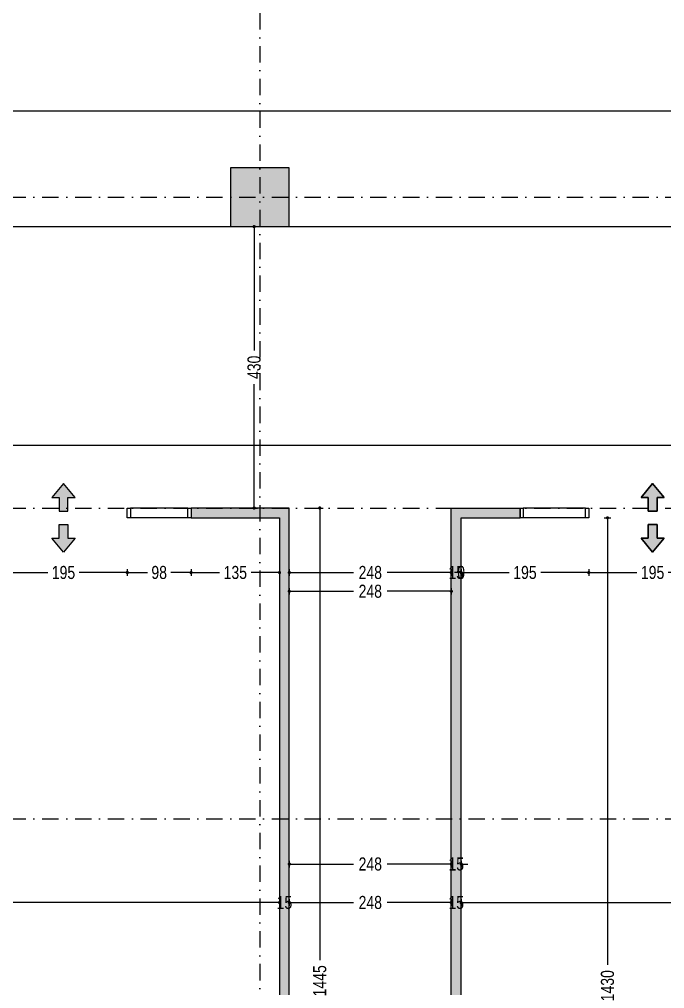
# Model space of a CAD drawing. Header units: centimetres. Extents: x 26569 to 160723, y -3143 to 14565.
# Drawn here: x 63112 to 64098, y 2254 to 3735 of the extents above; entities that cross this region are included whole.
import ezdxf

# ---------------------------------------------------------------- set-up
doc = ezdxf.new("R2010")
doc.units = ezdxf.units.CM
doc.header["$LTSCALE"] = 100
doc.linetypes.add('DASHDOT2', pattern=[0.5, 0.25, -0.125, 0, -0.125])
for name, color, linetype in [('A-ANNO-DIMS', 187, 'Continuous'), ('A-ANNO-GRID', 155, 'DASHDOT2'), ('A-ANNO-TEXT', 50, 'Continuous'), ('A-ELEV-01', 255, 'Continuous'), ('A-GLAZ-FRME', 12, 'Continuous'), ('A-GLAZ-FULL', 130, 'Continuous'), ('A-GLAZ-SILL', 8, 'Continuous'), ('A-WALL', 134, 'Continuous'), ('A-WALL-HTCH', 8, 'Continuous'), ('S-CONC', 5, 'Continuous'), ('S-HTCH', 8, 'Continuous')]:
    doc.layers.add(name, color=color, linetype=linetype)
doc.styles.add('Fields_100', font='act_simplex.shx', dxfattribs={"width": 0.8, "height": 20})
doc.dimstyles.new('FIELDS_100', dxfattribs={"dimscale": 0, "dimtxt": 20, "dimasz": 5, "dimexe": 5, "dimexo": 5, "dimgap": 5, "dimtad": 0, "dimdec": 0, "dimzin": 0, "dimdsep": 46, "dimtxsty": 'Fields_100', "dimblk": 'DOT', "dimcen": 0.09, "dimclrt": 50, "dimadec": 0, "dimazin": 0, "dimtfac": 1, "dimtdec": 0, "dimtix": 1, "dimtofl": 0, "dimtmove": 1, "dimatfit": 3, "dimfxl": 5, "dimfxlon": 1, "dimtolj": 1, "dimtzin": 0, "dimarcsym": 0})

# ---------------------------------------------------------------- blocks, each defined once
blk = doc.blocks.new('_Dot')
at = {"color": 0, "linetype": 'ByBlock', "lineweight": -2}
blk.add_line((-0.5, 0), (-1, 0), dxfattribs=at)
at = {"color": 0, "linetype": 'ByBlock', "const_width": 0.5}
blk.add_lwpolyline([(-0.25, 0, 1), (0.25, 0, 1)], format="xyb", close=True, dxfattribs=at)
blk = doc.blocks.new('*D385')
at = {"layer": 'A-ANNO-DIMS', "color": 0, "lineweight": -2, "transparency": 16777216}
for p, q in [((63524.5, 2866.3), (63524.5, 2856.3)), ((63529.5, 2861.3), (63622.7, 2861.3)), ((63767, 2861.3), (63673.8, 2861.3)), ((63772, 2866.3), (63772, 2856.3))]:
    blk.add_line(p, q, dxfattribs=at)
at = {"layer": 'DEFPOINTS', "color": 0, "transparency": 16777216}
for p in [(63524.5, 2988.6), (63772, 2988.6), (63772, 2861.3)]:
    blk.add_point(p, dxfattribs=at)
at = {"layer": 'A-ANNO-DIMS', "color": 0, "lineweight": -2, "transparency": 16777216, "xscale": 5, "yscale": 5, "zscale": 5, "rotation": 180}
blk.add_blockref('_Dot', (63524.5, 2861.3), dxfattribs=at)
at = {"layer": 'A-ANNO-DIMS', "color": 0, "lineweight": -2, "transparency": 16777216, "xscale": 5, "yscale": 5, "zscale": 5}
blk.add_blockref('_Dot', (63772, 2861.3), dxfattribs=at)
at = {"layer": 'A-ANNO-DIMS', "color": 50, "transparency": 16777216, "insert": (63648.2, 2861.3), "char_height": 20, "attachment_point": 5, "style": 'Fields_100'}
blk.add_mtext('\\A1;248', dxfattribs=at)
blk = doc.blocks.new('*D147')
at = {"layer": 'A-ANNO-DIMS', "color": 0, "lineweight": -2, "transparency": 16777216}
for p, q in [((64005.6, 2973.6), (64015.6, 2973.6)), ((64010.6, 2968.6), (64010.6, 2290.3)), ((64010.6, 1548.6), (64010.6, 2226.9)), ((64005.6, 1543.6), (64015.6, 1543.6))]:
    blk.add_line(p, q, dxfattribs=at)
at = {"layer": 'DEFPOINTS', "color": 0, "transparency": 16777216}
for p in [(63787, 2973.6), (64010.6, 2973.6), (63787, 1543.6)]:
    blk.add_point(p, dxfattribs=at)
at = {"layer": 'A-ANNO-DIMS', "color": 0, "lineweight": -2, "transparency": 16777216, "xscale": 5, "yscale": 5, "zscale": 5}
for p, rotation in [((64010.6, 2973.6), 90), ((64010.6, 1543.6), 270)]:
    blk.add_blockref('_Dot', p, dxfattribs=dict(at, rotation=rotation))
at = {"layer": 'A-ANNO-DIMS', "color": 50, "transparency": 16777216, "insert": (64010.6, 2258.6), "char_height": 20, "attachment_point": 5, "rotation": 90, "style": 'Fields_100'}
blk.add_mtext('\\A1;1430', dxfattribs=at)
blk = doc.blocks.new('*D387')
at = {"layer": 'A-ANNO-DIMS', "color": 0, "lineweight": -2, "transparency": 16777216}
for p, q in [((63566, 2988.6), (63576, 2988.6)), ((63571, 2983.6), (63571, 2297.8)), ((63571, 1548.6), (63571, 2234.4)), ((63566, 1543.6), (63576, 1543.6))]:
    blk.add_line(p, q, dxfattribs=at)
at = {"layer": 'DEFPOINTS', "color": 0, "transparency": 16777216}
for p in [(63524.5, 2988.6), (63571, 2988.6), (63524.5, 1543.6)]:
    blk.add_point(p, dxfattribs=at)
at = {"layer": 'A-ANNO-DIMS', "color": 0, "lineweight": -2, "transparency": 16777216, "xscale": 5, "yscale": 5, "zscale": 5}
for p, rotation in [((63571, 2988.6), 90), ((63571, 1543.6), 270)]:
    blk.add_blockref('_Dot', p, dxfattribs=dict(at, rotation=rotation))
at = {"layer": 'A-ANNO-DIMS', "color": 50, "transparency": 16777216, "insert": (63571, 2266.1), "char_height": 20, "attachment_point": 5, "rotation": 90, "style": 'Fields_100'}
blk.add_mtext('\\A1;1445', dxfattribs=at)
blk = doc.blocks.new('*D390')
at = {"layer": 'A-ANNO-DIMS', "color": 0, "lineweight": -2, "transparency": 16777216}
for p, q in [((63465.7, 3418.6), (63475.7, 3418.6)), ((63470.7, 3413.6), (63470.7, 3229.2)), ((63470.7, 2993.6), (63470.7, 3178)), ((63465.7, 2988.6), (63475.7, 2988.6))]:
    blk.add_line(p, q, dxfattribs=at)
at = {"layer": 'DEFPOINTS', "color": 0, "transparency": 16777216}
for p in [(63434.5, 3418.6), (63434.5, 2988.6), (63470.7, 2988.6)]:
    blk.add_point(p, dxfattribs=at)
at = {"layer": 'A-ANNO-DIMS', "color": 0, "lineweight": -2, "transparency": 16777216, "xscale": 5, "yscale": 5, "zscale": 5}
for p, rotation in [((63470.7, 3418.6), 90), ((63470.7, 2988.6), 270)]:
    blk.add_blockref('_Dot', p, dxfattribs=dict(at, rotation=rotation))
at = {"layer": 'A-ANNO-DIMS', "color": 50, "transparency": 16777216, "insert": (63470.7, 3203.6), "char_height": 20, "attachment_point": 5, "rotation": 90, "style": 'Fields_100'}
blk.add_mtext('\\A1;430', dxfattribs=at)
blk = doc.blocks.new('*D374')
at = {"layer": 'A-ANNO-DIMS', "color": 0, "lineweight": -2, "transparency": 16777216}
for p, q in [((58072, 3079.9), (58072, 3089.9)), ((58077, 3084.9), (64346.4, 3084.9)), ((70694.5, 3084.9), (64425, 3084.9)), ((70699.5, 3079.9), (70699.5, 3089.9))]:
    blk.add_line(p, q, dxfattribs=at)
at = {"layer": 'DEFPOINTS', "color": 0, "transparency": 16777216}
for p in [(70699.5, 3084.9), (58072, 2988.6), (70699.5, 2988.6)]:
    blk.add_point(p, dxfattribs=at)
at = {"layer": 'A-ANNO-DIMS', "color": 0, "lineweight": -2, "transparency": 16777216, "xscale": 5, "yscale": 5, "zscale": 5, "rotation": 180}
blk.add_blockref('_Dot', (58072, 3084.9), dxfattribs=at)
at = {"layer": 'A-ANNO-DIMS', "color": 0, "lineweight": -2, "transparency": 16777216, "xscale": 5, "yscale": 5, "zscale": 5}
blk.add_blockref('_Dot', (70699.5, 3084.9), dxfattribs=at)
at = {"layer": 'A-ANNO-DIMS', "color": 50, "transparency": 16777216, "insert": (64385.7, 3084.9), "char_height": 20, "attachment_point": 5, "style": 'Fields_100'}
blk.add_mtext('\\A1;12628', dxfattribs=at)
blk = doc.blocks.new('*D310')
at = {"layer": 'A-ANNO-DIMS', "color": 0, "lineweight": -2, "transparency": 16777216}
for p, q in [((61624.5, 1299.5), (61624.5, 1289.5)), ((61629.5, 1294.5), (62467.8, 1294.5)), ((63369.5, 1294.5), (62531.1, 1294.5)), ((63374.5, 1299.5), (63374.5, 1289.5))]:
    blk.add_line(p, q, dxfattribs=at)
at = {"layer": 'DEFPOINTS', "color": 0, "transparency": 16777216}
for p in [(61624.5, 2988.6), (63374.5, 1593.6), (63374.5, 1294.5)]:
    blk.add_point(p, dxfattribs=at)
at = {"layer": 'A-ANNO-DIMS', "color": 0, "lineweight": -2, "transparency": 16777216, "xscale": 5, "yscale": 5, "zscale": 5, "rotation": 180}
blk.add_blockref('_Dot', (61624.5, 1294.5), dxfattribs=at)
at = {"layer": 'A-ANNO-DIMS', "color": 0, "lineweight": -2, "transparency": 16777216, "xscale": 5, "yscale": 5, "zscale": 5}
blk.add_blockref('_Dot', (63374.5, 1294.5), dxfattribs=at)
at = {"layer": 'A-ANNO-DIMS', "color": 50, "transparency": 16777216, "insert": (62499.5, 1294.5), "char_height": 20, "attachment_point": 5, "style": 'Fields_100'}
blk.add_mtext('\\A1;1750', dxfattribs=at)
blk = doc.blocks.new('*D312')
at = {"layer": 'A-ANNO-DIMS', "color": 0, "lineweight": -2, "transparency": 16777216}
for p, q in [((63434.5, 1299.5), (63434.5, 1289.5)), ((63439.5, 1294.5), (63461.5, 1294.5)), ((63519.5, 1294.5), (63497.4, 1294.5)), ((63524.5, 1299.5), (63524.5, 1289.5))]:
    blk.add_line(p, q, dxfattribs=at)
at = {"layer": 'DEFPOINTS', "color": 0, "transparency": 16777216}
for p in [(63524.5, 2988.6), (63434.5, 1593.6), (63524.5, 1294.5)]:
    blk.add_point(p, dxfattribs=at)
at = {"layer": 'A-ANNO-DIMS', "color": 0, "lineweight": -2, "transparency": 16777216, "xscale": 5, "yscale": 5, "zscale": 5, "rotation": 180}
blk.add_blockref('_Dot', (63434.5, 1294.5), dxfattribs=at)
at = {"layer": 'A-ANNO-DIMS', "color": 0, "lineweight": -2, "transparency": 16777216, "xscale": 5, "yscale": 5, "zscale": 5}
blk.add_blockref('_Dot', (63524.5, 1294.5), dxfattribs=at)
at = {"layer": 'A-ANNO-DIMS', "color": 50, "transparency": 16777216, "insert": (63479.5, 1294.5), "char_height": 20, "attachment_point": 5, "style": 'Fields_100'}
blk.add_mtext('\\A1;90', dxfattribs=at)
blk = doc.blocks.new('*D80')
at = {"layer": 'A-ANNO-DIMS', "color": 0, "lineweight": -2, "transparency": 16777216}
for p, q in [((63524.5, 2449.5), (63524.5, 2439.5)), ((63529.5, 2444.5), (63622.7, 2444.5)), ((63767, 2444.5), (63673.8, 2444.5)), ((63772, 2449.5), (63772, 2439.5))]:
    blk.add_line(p, q, dxfattribs=at)
at = {"layer": 'DEFPOINTS', "color": 0, "transparency": 16777216}
for p in [(63524.5, 2988.6), (63772, 2988.6), (63772, 2444.5)]:
    blk.add_point(p, dxfattribs=at)
at = {"layer": 'A-ANNO-DIMS', "color": 0, "lineweight": -2, "transparency": 16777216, "xscale": 5, "yscale": 5, "zscale": 5, "rotation": 180}
blk.add_blockref('_Dot', (63524.5, 2444.5), dxfattribs=at)
at = {"layer": 'A-ANNO-DIMS', "color": 0, "lineweight": -2, "transparency": 16777216, "xscale": 5, "yscale": 5, "zscale": 5}
blk.add_blockref('_Dot', (63772, 2444.5), dxfattribs=at)
at = {"layer": 'A-ANNO-DIMS', "color": 50, "transparency": 16777216, "insert": (63648.2, 2444.5), "char_height": 20, "attachment_point": 5, "style": 'Fields_100'}
blk.add_mtext('\\A1;248', dxfattribs=at)
blk = doc.blocks.new('*D81')
at = {"layer": 'A-ANNO-DIMS', "color": 0, "lineweight": -2, "transparency": 16777216}
for p, q in [((63767, 2444.5), (63762, 2444.5)), ((63772, 2449.5), (63772, 2439.5)), ((63787, 2449.5), (63787, 2439.5)), ((63792, 2444.5), (63797, 2444.5))]:
    blk.add_line(p, q, dxfattribs=at)
at = {"layer": 'DEFPOINTS', "color": 0, "transparency": 16777216}
for p in [(63772, 2988.6), (63787, 2973.6), (63787, 2444.5)]:
    blk.add_point(p, dxfattribs=at)
at = {"layer": 'A-ANNO-DIMS', "color": 0, "lineweight": -2, "transparency": 16777216, "xscale": 5, "yscale": 5, "zscale": 5}
blk.add_blockref('_Dot', (63772, 2444.5), dxfattribs=at)
at = {"layer": 'A-ANNO-DIMS', "color": 0, "lineweight": -2, "transparency": 16777216, "xscale": 5, "yscale": 5, "zscale": 5, "rotation": 180}
blk.add_blockref('_Dot', (63787, 2444.5), dxfattribs=at)
at = {"layer": 'A-ANNO-DIMS', "color": 50, "transparency": 16777216, "insert": (63779.5, 2444.5), "char_height": 20, "attachment_point": 5, "style": 'Fields_100'}
blk.add_mtext('\\A1;15', dxfattribs=at)
blk = doc.blocks.new('*D92')
at = {"layer": 'A-ANNO-DIMS', "color": 0, "lineweight": -2, "transparency": 16777216}
for p, q in [((61624.5, 2390.7), (61624.5, 2380.7)), ((61629.5, 2385.7), (62535.3, 2385.7)), ((63504.5, 2385.7), (62598.6, 2385.7)), ((63509.5, 2390.7), (63509.5, 2380.7))]:
    blk.add_line(p, q, dxfattribs=at)
at = {"layer": 'DEFPOINTS', "color": 0, "transparency": 16777216}
for p in [(61624.5, 2988.6), (63509.5, 2743.6), (63509.5, 2385.7)]:
    blk.add_point(p, dxfattribs=at)
at = {"layer": 'A-ANNO-DIMS', "color": 0, "lineweight": -2, "transparency": 16777216, "xscale": 5, "yscale": 5, "zscale": 5, "rotation": 180}
blk.add_blockref('_Dot', (61624.5, 2385.7), dxfattribs=at)
at = {"layer": 'A-ANNO-DIMS', "color": 0, "lineweight": -2, "transparency": 16777216, "xscale": 5, "yscale": 5, "zscale": 5}
blk.add_blockref('_Dot', (63509.5, 2385.7), dxfattribs=at)
at = {"layer": 'A-ANNO-DIMS', "color": 50, "transparency": 16777216, "insert": (62567, 2385.7), "char_height": 20, "attachment_point": 5, "style": 'Fields_100'}
blk.add_mtext('\\A1;1885', dxfattribs=at)
blk = doc.blocks.new('*D93')
at = {"layer": 'A-ANNO-DIMS', "color": 0, "lineweight": -2, "transparency": 16777216}
for p, q in [((63504.5, 2385.7), (63499.5, 2385.7)), ((63509.5, 2390.7), (63509.5, 2380.7)), ((63524.5, 2390.7), (63524.5, 2380.7)), ((63529.5, 2385.7), (63534.5, 2385.7))]:
    blk.add_line(p, q, dxfattribs=at)
at = {"layer": 'DEFPOINTS', "color": 0, "transparency": 16777216}
for p in [(63524.5, 2988.6), (63509.5, 2743.6), (63524.5, 2385.7)]:
    blk.add_point(p, dxfattribs=at)
at = {"layer": 'A-ANNO-DIMS', "color": 0, "lineweight": -2, "transparency": 16777216, "xscale": 5, "yscale": 5, "zscale": 5}
blk.add_blockref('_Dot', (63509.5, 2385.7), dxfattribs=at)
at = {"layer": 'A-ANNO-DIMS', "color": 0, "lineweight": -2, "transparency": 16777216, "xscale": 5, "yscale": 5, "zscale": 5, "rotation": 180}
blk.add_blockref('_Dot', (63524.5, 2385.7), dxfattribs=at)
at = {"layer": 'A-ANNO-DIMS', "color": 50, "transparency": 16777216, "insert": (63517, 2385.7), "char_height": 20, "attachment_point": 5, "style": 'Fields_100'}
blk.add_mtext('\\A1;15', dxfattribs=at)
blk = doc.blocks.new('*D94')
at = {"layer": 'A-ANNO-DIMS', "color": 0, "lineweight": -2, "transparency": 16777216}
for p, q in [((63524.5, 2390.7), (63524.5, 2380.7)), ((63529.5, 2385.7), (63622.7, 2385.7)), ((63767, 2385.7), (63673.8, 2385.7)), ((63772, 2390.7), (63772, 2380.7))]:
    blk.add_line(p, q, dxfattribs=at)
at = {"layer": 'DEFPOINTS', "color": 0, "transparency": 16777216}
for p in [(63524.5, 2988.6), (63772, 2988.6), (63772, 2385.7)]:
    blk.add_point(p, dxfattribs=at)
at = {"layer": 'A-ANNO-DIMS', "color": 0, "lineweight": -2, "transparency": 16777216, "xscale": 5, "yscale": 5, "zscale": 5, "rotation": 180}
blk.add_blockref('_Dot', (63524.5, 2385.7), dxfattribs=at)
at = {"layer": 'A-ANNO-DIMS', "color": 0, "lineweight": -2, "transparency": 16777216, "xscale": 5, "yscale": 5, "zscale": 5}
blk.add_blockref('_Dot', (63772, 2385.7), dxfattribs=at)
at = {"layer": 'A-ANNO-DIMS', "color": 50, "transparency": 16777216, "insert": (63648.2, 2385.7), "char_height": 20, "attachment_point": 5, "style": 'Fields_100'}
blk.add_mtext('\\A1;248', dxfattribs=at)
blk = doc.blocks.new('*D95')
at = {"layer": 'A-ANNO-DIMS', "color": 0, "lineweight": -2, "transparency": 16777216}
for p, q in [((63767, 2385.7), (63762, 2385.7)), ((63772, 2390.7), (63772, 2380.7)), ((63787, 2390.7), (63787, 2380.7)), ((63792, 2385.7), (63797, 2385.7))]:
    blk.add_line(p, q, dxfattribs=at)
at = {"layer": 'DEFPOINTS', "color": 0, "transparency": 16777216}
for p in [(63772, 2988.6), (63787, 2973.6), (63787, 2385.7)]:
    blk.add_point(p, dxfattribs=at)
at = {"layer": 'A-ANNO-DIMS', "color": 0, "lineweight": -2, "transparency": 16777216, "xscale": 5, "yscale": 5, "zscale": 5}
blk.add_blockref('_Dot', (63772, 2385.7), dxfattribs=at)
at = {"layer": 'A-ANNO-DIMS', "color": 0, "lineweight": -2, "transparency": 16777216, "xscale": 5, "yscale": 5, "zscale": 5, "rotation": 180}
blk.add_blockref('_Dot', (63787, 2385.7), dxfattribs=at)
at = {"layer": 'A-ANNO-DIMS', "color": 50, "transparency": 16777216, "insert": (63779.5, 2385.7), "char_height": 20, "attachment_point": 5, "style": 'Fields_100'}
blk.add_mtext('\\A1;15', dxfattribs=at)
blk = doc.blocks.new('*D96')
at = {"layer": 'A-ANNO-DIMS', "color": 0, "lineweight": -2, "transparency": 16777216}
for p, q in [((63787, 2390.7), (63787, 2380.7)), ((63792, 2385.7), (64497.8, 2385.7)), ((65267, 2385.7), (64561.1, 2385.7)), ((65272, 2390.7), (65272, 2380.7))]:
    blk.add_line(p, q, dxfattribs=at)
at = {"layer": 'DEFPOINTS', "color": 0, "transparency": 16777216}
for p in [(63787, 2973.6), (65272, 2528.6), (65272, 2385.7)]:
    blk.add_point(p, dxfattribs=at)
at = {"layer": 'A-ANNO-DIMS', "color": 0, "lineweight": -2, "transparency": 16777216, "xscale": 5, "yscale": 5, "zscale": 5, "rotation": 180}
blk.add_blockref('_Dot', (63787, 2385.7), dxfattribs=at)
at = {"layer": 'A-ANNO-DIMS', "color": 0, "lineweight": -2, "transparency": 16777216, "xscale": 5, "yscale": 5, "zscale": 5}
blk.add_blockref('_Dot', (65272, 2385.7), dxfattribs=at)
at = {"layer": 'A-ANNO-DIMS', "color": 50, "transparency": 16777216, "insert": (64529.5, 2385.7), "char_height": 20, "attachment_point": 5, "style": 'Fields_100'}
blk.add_mtext('\\A1;1485', dxfattribs=at)
blk = doc.blocks.new('*D259')
at = {"layer": 'A-ANNO-DIMS', "color": 0, "lineweight": -2, "transparency": 16777216}
for p, q in [((63082, 2895), (63082, 2885)), ((63087, 2890), (63155.4, 2890)), ((63272, 2890), (63203.5, 2890)), ((63277, 2895), (63277, 2885))]:
    blk.add_line(p, q, dxfattribs=at)
at = {"layer": 'DEFPOINTS', "color": 0, "transparency": 16777216}
for p in [(63082, 2973.6), (63277, 2973.6), (63277, 2890)]:
    blk.add_point(p, dxfattribs=at)
at = {"layer": 'A-ANNO-DIMS', "color": 0, "lineweight": -2, "transparency": 16777216, "xscale": 5, "yscale": 5, "zscale": 5, "rotation": 180}
blk.add_blockref('_Dot', (63082, 2890), dxfattribs=at)
at = {"layer": 'A-ANNO-DIMS', "color": 0, "lineweight": -2, "transparency": 16777216, "xscale": 5, "yscale": 5, "zscale": 5}
blk.add_blockref('_Dot', (63277, 2890), dxfattribs=at)
at = {"layer": 'A-ANNO-DIMS', "color": 50, "transparency": 16777216, "insert": (63179.5, 2890), "char_height": 20, "attachment_point": 5, "style": 'Fields_100'}
blk.add_mtext('\\A1;195', dxfattribs=at)
blk = doc.blocks.new('*D260')
at = {"layer": 'A-ANNO-DIMS', "color": 0, "lineweight": -2, "transparency": 16777216}
for p, q in [((63277, 2895), (63277, 2885)), ((63282, 2890), (63307.8, 2890)), ((63369.5, 2890), (63343.7, 2890)), ((63374.5, 2895), (63374.5, 2885))]:
    blk.add_line(p, q, dxfattribs=at)
at = {"layer": 'DEFPOINTS', "color": 0, "transparency": 16777216}
for p in [(63277, 2973.6), (63374.5, 2973.6), (63374.5, 2890)]:
    blk.add_point(p, dxfattribs=at)
at = {"layer": 'A-ANNO-DIMS', "color": 0, "lineweight": -2, "transparency": 16777216, "xscale": 5, "yscale": 5, "zscale": 5, "rotation": 180}
blk.add_blockref('_Dot', (63277, 2890), dxfattribs=at)
at = {"layer": 'A-ANNO-DIMS', "color": 0, "lineweight": -2, "transparency": 16777216, "xscale": 5, "yscale": 5, "zscale": 5}
blk.add_blockref('_Dot', (63374.5, 2890), dxfattribs=at)
at = {"layer": 'A-ANNO-DIMS', "color": 50, "transparency": 16777216, "insert": (63325.7, 2890), "char_height": 20, "attachment_point": 5, "style": 'Fields_100'}
blk.add_mtext('\\A1;98', dxfattribs=at)
blk = doc.blocks.new('*D261')
at = {"layer": 'A-ANNO-DIMS', "color": 0, "lineweight": -2, "transparency": 16777216}
for p, q in [((63374.5, 2895), (63374.5, 2885)), ((63379.5, 2890), (63417.9, 2890)), ((63504.5, 2890), (63466, 2890)), ((63509.5, 2895), (63509.5, 2885))]:
    blk.add_line(p, q, dxfattribs=at)
at = {"layer": 'DEFPOINTS', "color": 0, "transparency": 16777216}
for p in [(63374.5, 2973.6), (63509.5, 2973.6), (63509.5, 2890)]:
    blk.add_point(p, dxfattribs=at)
at = {"layer": 'A-ANNO-DIMS', "color": 0, "lineweight": -2, "transparency": 16777216, "xscale": 5, "yscale": 5, "zscale": 5, "rotation": 180}
blk.add_blockref('_Dot', (63374.5, 2890), dxfattribs=at)
at = {"layer": 'A-ANNO-DIMS', "color": 0, "lineweight": -2, "transparency": 16777216, "xscale": 5, "yscale": 5, "zscale": 5}
blk.add_blockref('_Dot', (63509.5, 2890), dxfattribs=at)
at = {"layer": 'A-ANNO-DIMS', "color": 50, "transparency": 16777216, "insert": (63442, 2890), "char_height": 20, "attachment_point": 5, "style": 'Fields_100'}
blk.add_mtext('\\A1;135', dxfattribs=at)
blk = doc.blocks.new('*D77')
at = {"layer": 'A-ANNO-DIMS', "color": 0, "lineweight": -2, "transparency": 16777216}
for p, q in [((63524.5, 2895), (63524.5, 2885)), ((63529.5, 2890), (63622.7, 2890)), ((63767, 2890), (63673.8, 2890)), ((63772, 2895), (63772, 2885))]:
    blk.add_line(p, q, dxfattribs=at)
at = {"layer": 'DEFPOINTS', "color": 0, "transparency": 16777216}
for p in [(63524.5, 2988.6), (63772, 2988.6), (63772, 2890)]:
    blk.add_point(p, dxfattribs=at)
at = {"layer": 'A-ANNO-DIMS', "color": 0, "lineweight": -2, "transparency": 16777216, "xscale": 5, "yscale": 5, "zscale": 5, "rotation": 180}
blk.add_blockref('_Dot', (63524.5, 2890), dxfattribs=at)
at = {"layer": 'A-ANNO-DIMS', "color": 0, "lineweight": -2, "transparency": 16777216, "xscale": 5, "yscale": 5, "zscale": 5}
blk.add_blockref('_Dot', (63772, 2890), dxfattribs=at)
at = {"layer": 'A-ANNO-DIMS', "color": 50, "transparency": 16777216, "insert": (63648.2, 2890), "char_height": 20, "attachment_point": 5, "style": 'Fields_100'}
blk.add_mtext('\\A1;248', dxfattribs=at)
blk = doc.blocks.new('*D78')
at = {"layer": 'A-ANNO-DIMS', "color": 0, "lineweight": -2, "transparency": 16777216}
for p, q in [((63767, 2890), (63762, 2890)), ((63772, 2895), (63772, 2885)), ((63787, 2895), (63787, 2885)), ((63792, 2890), (63797, 2890))]:
    blk.add_line(p, q, dxfattribs=at)
at = {"layer": 'DEFPOINTS', "color": 0, "transparency": 16777216}
for p in [(63772, 2988.6), (63787, 2973.6), (63787, 2890)]:
    blk.add_point(p, dxfattribs=at)
at = {"layer": 'A-ANNO-DIMS', "color": 0, "lineweight": -2, "transparency": 16777216, "xscale": 5, "yscale": 5, "zscale": 5}
blk.add_blockref('_Dot', (63772, 2890), dxfattribs=at)
at = {"layer": 'A-ANNO-DIMS', "color": 0, "lineweight": -2, "transparency": 16777216, "xscale": 5, "yscale": 5, "zscale": 5, "rotation": 180}
blk.add_blockref('_Dot', (63787, 2890), dxfattribs=at)
at = {"layer": 'A-ANNO-DIMS', "color": 50, "transparency": 16777216, "insert": (63779.5, 2890), "char_height": 20, "attachment_point": 5, "style": 'Fields_100'}
blk.add_mtext('\\A1;15', dxfattribs=at)
blk = doc.blocks.new('*D263')
at = {"layer": 'A-ANNO-DIMS', "color": 0, "lineweight": -2, "transparency": 16777216}
for p, q in [((63782, 2890), (63777, 2890)), ((63787, 2895), (63787, 2885)), ((63787, 2895), (63787, 2885)), ((63792, 2890), (63797, 2890))]:
    blk.add_line(p, q, dxfattribs=at)
at = {"layer": 'DEFPOINTS', "color": 0, "transparency": 16777216}
for p in [(63787, 2973.6), (63787, 2973.6), (63787, 2890)]:
    blk.add_point(p, dxfattribs=at)
at = {"layer": 'A-ANNO-DIMS', "color": 0, "lineweight": -2, "transparency": 16777216, "xscale": 5, "yscale": 5, "zscale": 5}
blk.add_blockref('_Dot', (63787, 2890), dxfattribs=at)
at = {"layer": 'A-ANNO-DIMS', "color": 0, "lineweight": -2, "transparency": 16777216, "xscale": 5, "yscale": 5, "zscale": 5, "rotation": 180}
blk.add_blockref('_Dot', (63787, 2890), dxfattribs=at)
at = {"layer": 'A-ANNO-DIMS', "color": 50, "transparency": 16777216, "insert": (63787, 2890), "char_height": 20, "attachment_point": 5, "style": 'Fields_100'}
blk.add_mtext('\\A1;0', dxfattribs=at)
blk = doc.blocks.new('*D264')
at = {"layer": 'A-ANNO-DIMS', "color": 0, "lineweight": -2, "transparency": 16777216}
for p, q in [((63787, 2895), (63787, 2885)), ((63792, 2890), (63860.4, 2890)), ((63977, 2890), (63908.5, 2890)), ((63982, 2895), (63982, 2885))]:
    blk.add_line(p, q, dxfattribs=at)
at = {"layer": 'DEFPOINTS', "color": 0, "transparency": 16777216}
for p in [(63787, 2973.6), (63982, 2973.6), (63982, 2890)]:
    blk.add_point(p, dxfattribs=at)
at = {"layer": 'A-ANNO-DIMS', "color": 0, "lineweight": -2, "transparency": 16777216, "xscale": 5, "yscale": 5, "zscale": 5, "rotation": 180}
blk.add_blockref('_Dot', (63787, 2890), dxfattribs=at)
at = {"layer": 'A-ANNO-DIMS', "color": 0, "lineweight": -2, "transparency": 16777216, "xscale": 5, "yscale": 5, "zscale": 5}
blk.add_blockref('_Dot', (63982, 2890), dxfattribs=at)
at = {"layer": 'A-ANNO-DIMS', "color": 50, "transparency": 16777216, "insert": (63884.5, 2890), "char_height": 20, "attachment_point": 5, "style": 'Fields_100'}
blk.add_mtext('\\A1;195', dxfattribs=at)
blk = doc.blocks.new('*D265')
at = {"layer": 'A-ANNO-DIMS', "color": 0, "lineweight": -2, "transparency": 16777216}
for p, q in [((63982, 2895), (63982, 2885)), ((63987, 2890), (64055.4, 2890)), ((64172, 2890), (64103.5, 2890)), ((64177, 2895), (64177, 2885))]:
    blk.add_line(p, q, dxfattribs=at)
at = {"layer": 'DEFPOINTS', "color": 0, "transparency": 16777216}
for p in [(63982, 2973.6), (64177, 2973.6), (64177, 2890)]:
    blk.add_point(p, dxfattribs=at)
at = {"layer": 'A-ANNO-DIMS', "color": 0, "lineweight": -2, "transparency": 16777216, "xscale": 5, "yscale": 5, "zscale": 5, "rotation": 180}
blk.add_blockref('_Dot', (63982, 2890), dxfattribs=at)
at = {"layer": 'A-ANNO-DIMS', "color": 0, "lineweight": -2, "transparency": 16777216, "xscale": 5, "yscale": 5, "zscale": 5}
blk.add_blockref('_Dot', (64177, 2890), dxfattribs=at)
at = {"layer": 'A-ANNO-DIMS', "color": 50, "transparency": 16777216, "insert": (64079.5, 2890), "char_height": 20, "attachment_point": 5, "style": 'Fields_100'}
blk.add_mtext('\\A1;195', dxfattribs=at)
blk = doc.blocks.new('*D409')
at = {"layer": 'A-ANNO-DIMS', "color": 0, "lineweight": -2, "transparency": 16777216}
for p, q in [((52634.5, 3590.2), (52634.5, 3600.2)), ((70724.5, 3590.2), (70724.5, 3600.2)), ((52639.5, 3595.2), (61640.2, 3595.2)), ((70719.5, 3595.2), (61718.8, 3595.2))]:
    blk.add_line(p, q, dxfattribs=at)
at = {"layer": 'DEFPOINTS', "color": 0, "transparency": 16777216}
for p in [(70724.5, 3595.2), (52634.5, 3418.6), (70724.5, 3418.6)]:
    blk.add_point(p, dxfattribs=at)
at = {"layer": 'A-ANNO-DIMS', "color": 0, "lineweight": -2, "transparency": 16777216, "xscale": 5, "yscale": 5, "zscale": 5, "rotation": 180}
blk.add_blockref('_Dot', (52634.5, 3595.2), dxfattribs=at)
at = {"layer": 'A-ANNO-DIMS', "color": 0, "lineweight": -2, "transparency": 16777216, "xscale": 5, "yscale": 5, "zscale": 5}
blk.add_blockref('_Dot', (70724.5, 3595.2), dxfattribs=at)
at = {"layer": 'A-ANNO-DIMS', "color": 50, "transparency": 16777216, "insert": (61679.5, 3595.2), "char_height": 20, "attachment_point": 5, "style": 'Fields_100'}
blk.add_mtext('\\A1;18090', dxfattribs=at)

msp = doc.modelspace()

# ---------------------------------------------------------------- hatches: boundary and pattern name
at = {"layer": 'A-ANNO-TEXT'}
h = msp.add_hatch(color=256, dxfattribs=at)
h.dxf.hatch_style = 1
h.paths.add_polyline_path([(63179.48, 3025.89), (63161.77, 3004.74), (63172.74, 3004.74), (63172.74, 2983.59), (63186.21, 2983.59), (63186.21, 3004.74), (63197.18, 3004.74)])
h = msp.add_hatch(color=256, dxfattribs=at)
h.dxf.hatch_style = 1
h.paths.add_polyline_path([(64079.48, 3025.89), (64061.77, 3004.74), (64072.74, 3004.74), (64072.74, 2983.59), (64086.21, 2983.59), (64086.21, 3004.74), (64097.18, 3004.74)])
h = msp.add_hatch(color=256, dxfattribs=at)
h.dxf.hatch_style = 1
h.paths.add_polyline_path([(64079.48, 3025.89), (64097.18, 3004.74), (64086.21, 3004.74), (64086.21, 2983.59), (64072.74, 2983.59), (64072.74, 3004.74), (64061.77, 3004.74)])
h = msp.add_hatch(color=256, dxfattribs=at)
h.dxf.hatch_style = 1
h.paths.add_polyline_path([(63179.48, 2921.29), (63161.77, 2942.44), (63172.74, 2942.44), (63172.74, 2963.59), (63186.21, 2963.59), (63186.21, 2942.44), (63197.18, 2942.44)])
h = msp.add_hatch(color=256, dxfattribs=at)
h.dxf.hatch_style = 1
h.paths.add_polyline_path([(64079.48, 2921.29), (64061.77, 2942.44), (64072.74, 2942.44), (64072.74, 2963.59), (64086.21, 2963.59), (64086.21, 2942.44), (64097.18, 2942.44)])
h = msp.add_hatch(color=256, dxfattribs=at)
h.dxf.hatch_style = 1
h.paths.add_polyline_path([(64079.48, 2921.29), (64097.18, 2942.44), (64086.21, 2942.44), (64086.21, 2963.59), (64072.74, 2963.59), (64072.74, 2942.44), (64061.77, 2942.44)])
at = {"layer": 'A-WALL-HTCH'}
h = msp.add_hatch(dxfattribs=at)
h.set_pattern_fill('DASH', color=256)
h.set_pattern_definition([(0, (-26454.6308, -0.018), (3.175, 3.175), [3.175, -3.175])])
h.paths.add_polyline_path([(63434.48, 1608.59), (63524.48, 1608.59), (63524.48, 2988.59), (63374.48, 2988.59), (63374.48, 2973.59), (63509.48, 2973.59), (63509.48, 1838.59), (63374.48, 1838.59), (63374.48, 1783.59), (63389.48, 1783.59), (63389.48, 1823.59), (63509.48, 1823.59), (63509.48, 1623.59), (63389.48, 1623.59), (63389.48, 1683.59), (63374.48, 1683.59), (63374.48, 1593.59), (63434.48, 1593.59)])
h = msp.add_hatch(dxfattribs=at)
h.set_pattern_fill('DASH', color=256)
h.set_pattern_definition([(0, (47244.2896, 54361.0323), (3.175, 3.175), [3.175, -3.175])])
h.paths.add_polyline_path([(63786.98, 2973.59), (63876.98, 2973.59), (63876.98, 2988.59), (63771.98, 2988.59), (63771.98, 1533.59), (63723.23, 1533.59), (63723.23, 1518.59), (63786.98, 1518.59)])
at = {"layer": 'S-HTCH'}
h = msp.add_hatch(dxfattribs=at)
h.set_pattern_fill('ANSI33', color=256)
h.set_pattern_definition([(45, (47244.2896, 5721.5606), (-4.490128, 4.490128), []), (45, (47248.78, 5721.5606), (-4.490128, 4.490128), [3.175, -1.5875])])
h.paths.add_polyline_path([(63434.48, 1518.59), (63524.48, 1518.59), (63524.48, 1608.59), (63434.48, 1608.59)])
h.paths.add_polyline_path([(63434.48, 7218.59), (63524.48, 7218.59), (63524.48, 7308.59), (63434.48, 7308.59)])
h.paths.add_polyline_path([(61634.48, 1518.59), (61724.48, 1518.59), (61724.48, 1608.59), (61634.48, 1608.59)])
h.paths.add_polyline_path([(58034.48, 1518.59), (58124.48, 1518.59), (58124.48, 1608.59), (58034.48, 1608.59)])
h.paths.add_polyline_path([(61634.48, 7218.59), (61724.48, 7218.59), (61724.48, 7308.59), (61634.48, 7308.59)])
h.paths.add_polyline_path([(58034.48, 7218.59), (58124.48, 7218.59), (58124.48, 7308.59), (58034.48, 7308.59)])
h.paths.add_polyline_path([(63434.48, 3418.59), (63524.48, 3418.59), (63524.48, 3508.59), (63434.48, 3508.59)])
h.paths.add_polyline_path([(63434.48, 5318.59), (63524.48, 5318.59), (63524.48, 5408.59), (63434.48, 5408.59)])
h.paths.add_polyline_path([(61634.48, 3418.59), (61724.48, 3418.59), (61724.48, 3508.59), (61634.48, 3508.59)])
h.paths.add_polyline_path([(58034.48, 3418.59), (58124.48, 3418.59), (58124.48, 3508.59), (58034.48, 3508.59)])
h.paths.add_polyline_path([(61634.48, 5318.59), (61724.48, 5318.59), (61724.48, 5408.59), (61634.48, 5408.59)])
h.paths.add_polyline_path([(58034.48, 5318.59), (58124.48, 5318.59), (58124.48, 5408.59), (58034.48, 5408.59)])
h.paths.add_polyline_path([(68834.48, 3418.59), (68924.48, 3418.59), (68924.48, 3508.59), (68834.48, 3508.59)])
h.paths.add_polyline_path([(68834.48, 5318.59), (68924.48, 5318.59), (68924.48, 5408.59), (68834.48, 5408.59)])
h.paths.add_polyline_path([(67034.48, 3418.59), (67124.48, 3418.59), (67124.48, 3508.59), (67034.48, 3508.59)])
h.paths.add_polyline_path([(67034.48, 5318.59), (67124.48, 5318.59), (67124.48, 5408.59), (67034.48, 5408.59)])
h.paths.add_polyline_path([(65234.48, 3418.59), (65324.48, 3418.59), (65324.48, 3508.59), (65234.48, 3508.59)])
h.paths.add_polyline_path([(65234.48, 5318.59), (65324.48, 5318.59), (65324.48, 5408.59), (65234.48, 5408.59)])
h.paths.add_polyline_path([(61534.48, 3418.59), (61624.48, 3418.59), (61624.48, 3508.59), (61534.48, 3508.59)])
h.paths.add_polyline_path([(61534.48, 5318.59), (61624.48, 5318.59), (61624.48, 5408.59), (61534.48, 5408.59)])
h.paths.add_polyline_path([(59834.48, 3418.59), (59924.48, 3418.59), (59924.48, 3508.59), (59834.48, 3508.59)])
h.paths.add_polyline_path([(59834.48, 5318.59), (59924.48, 5318.59), (59924.48, 5408.59), (59834.48, 5408.59)])
h.paths.add_polyline_path([(56234.48, 3418.59), (56324.48, 3418.59), (56324.48, 3508.59), (56234.48, 3508.59)])
h.paths.add_polyline_path([(56234.48, 5318.59), (56324.48, 5318.59), (56324.48, 5408.59), (56234.48, 5408.59)])
h.paths.add_polyline_path([(54434.48, 3418.59), (54524.48, 3418.59), (54524.48, 3508.59), (54434.48, 3508.59)])
h.paths.add_polyline_path([(54434.48, 5318.59), (54524.48, 5318.59), (54524.48, 5408.59), (54434.48, 5408.59)])
h.paths.add_polyline_path([(52634.48, 3418.59), (52724.48, 3418.59), (52724.48, 3508.59), (52634.48, 3508.59)])
h.paths.add_polyline_path([(52634.48, 5318.59), (52724.48, 5318.59), (52724.48, 5408.59), (52634.48, 5408.59)])
h.paths.add_polyline_path([(70634.48, 5318.59), (70724.48, 5318.59), (70724.48, 5408.59), (70634.48, 5408.59)])
h.paths.add_polyline_path([(70634.48, 3418.59), (70724.48, 3418.59), (70724.48, 3508.59), (70634.48, 3508.59)])
h.paths.add_polyline_path([(70634.48, 1518.59), (70724.48, 1518.59), (70724.48, 1608.59), (70634.48, 1608.59)])
h.paths.add_polyline_path([(68834.48, 1518.59), (68924.48, 1518.59), (68924.48, 1608.59), (68834.48, 1608.59)])
h.paths.add_polyline_path([(67034.48, 1518.59), (67124.48, 1518.59), (67124.48, 1608.59), (67034.48, 1608.59)])
h.paths.add_polyline_path([(65234.48, 1518.59), (65324.48, 1518.59), (65324.48, 1608.59), (65234.48, 1608.59)])
h.paths.add_polyline_path([(61534.48, 1518.59), (61624.48, 1518.59), (61624.48, 1608.59), (61534.48, 1608.59)])
h.paths.add_polyline_path([(59834.48, 1518.59), (59924.48, 1518.59), (59924.48, 1608.59), (59834.48, 1608.59)])
h.paths.add_polyline_path([(56234.48, 1518.59), (56324.48, 1518.59), (56324.48, 1608.59), (56234.48, 1608.59)])
h.paths.add_polyline_path([(54434.48, 1518.59), (54524.48, 1518.59), (54524.48, 1608.59), (54434.48, 1608.59)])
h.paths.add_polyline_path([(52634.48, 1518.59), (52724.48, 1518.59), (52724.48, 1608.59), (52634.48, 1608.59)])
h.paths.add_polyline_path([(70634.48, 7218.59), (70724.48, 7218.59), (70724.48, 7308.59), (70634.48, 7308.59)])
h.paths.add_polyline_path([(68834.48, 7218.59), (68924.48, 7218.59), (68924.48, 7308.59), (68834.48, 7308.59)])
h.paths.add_polyline_path([(67034.48, 7218.59), (67124.48, 7218.59), (67124.48, 7308.59), (67034.48, 7308.59)])
h.paths.add_polyline_path([(65234.48, 7218.59), (65324.48, 7218.59), (65324.48, 7308.59), (65234.48, 7308.59)])
h.paths.add_polyline_path([(61534.48, 7218.59), (61624.48, 7218.59), (61624.48, 7308.59), (61534.48, 7308.59)])
h.paths.add_polyline_path([(59834.48, 7218.59), (59924.48, 7218.59), (59924.48, 7308.59), (59834.48, 7308.59)])
h.paths.add_polyline_path([(56234.48, 7218.59), (56324.48, 7218.59), (56324.48, 7308.59), (56234.48, 7308.59)])
h.paths.add_polyline_path([(54434.48, 7218.59), (54524.48, 7218.59), (54524.48, 7308.59), (54434.48, 7308.59)])
h.paths.add_polyline_path([(52634.48, 7218.59), (52724.48, 7218.59), (52724.48, 7308.59), (52634.48, 7308.59)])

# ---------------------------------------------------------------- linework, layer by layer
at = {"layer": 'A-ANNO-GRID'}
for p, q in [((63479.48, 8203.59), (63479.48, 1408.59)), ((49419.63, 3463.59), (71224.48, 3463.59)), ((49419.63, 2988.59), (71224.48, 2988.59)), ((49419.63, 2513.59), (71224.48, 2513.59))]:
    msp.add_line(p, q, dxfattribs=at)
at = {"layer": 'A-ANNO-TEXT'}
for points in [[(63179.48, 3025.89), (63161.77, 3004.74), (63172.74, 3004.74), (63172.74, 2983.59), (63186.21, 2983.59), (63186.21, 3004.74), (63197.18, 3004.74)], [(64079.48, 3025.89), (64061.77, 3004.74), (64072.74, 3004.74), (64072.74, 2983.59), (64086.21, 2983.59), (64086.21, 3004.74), (64097.18, 3004.74)], [(64079.48, 3025.89), (64097.18, 3004.74), (64086.21, 3004.74), (64086.21, 2983.59), (64072.74, 2983.59), (64072.74, 3004.74), (64061.77, 3004.74)], [(63179.48, 2921.29), (63161.77, 2942.44), (63172.74, 2942.44), (63172.74, 2963.59), (63186.21, 2963.59), (63186.21, 2942.44), (63197.18, 2942.44)], [(64079.48, 2921.29), (64061.77, 2942.44), (64072.74, 2942.44), (64072.74, 2963.59), (64086.21, 2963.59), (64086.21, 2942.44), (64097.18, 2942.44)], [(64079.48, 2921.29), (64097.18, 2942.44), (64086.21, 2942.44), (64086.21, 2963.59), (64072.74, 2963.59), (64072.74, 2942.44), (64061.77, 2942.44)]]:
    msp.add_lwpolyline(points, close=True, dxfattribs=at)
at = {"layer": 'A-ELEV-01'}
for p, q in [((61724.48, 3418.59), (63434.48, 3418.59)), ((63524.48, 3418.59), (65234.48, 3418.59))]:
    msp.add_line(p, q, dxfattribs=at)
at = {"layer": 'A-GLAZ-FRME'}
for points in [[(63281.98, 2973.59), (63276.98, 2973.59), (63276.98, 2988.59), (63281.98, 2988.59)], [(63374.48, 2973.59), (63369.48, 2973.59), (63369.48, 2988.59), (63374.48, 2988.59)], [(63881.98, 2973.59), (63876.98, 2973.59), (63876.98, 2988.59), (63881.98, 2988.59)], [(63981.98, 2973.59), (63976.98, 2973.59), (63976.98, 2988.59), (63981.98, 2988.59)]]:
    msp.add_lwpolyline(points, close=True, dxfattribs=at)
at = {"layer": 'A-GLAZ-FULL'}
msp.add_line((63976.98, 2988.59), (63881.98, 2988.59), dxfattribs=at)
msp.add_lwpolyline([(63369.48, 2988.59), (63281.98, 2988.59)], dxfattribs=at)
at = {"layer": 'A-GLAZ-SILL'}
for p, q in [((63369.48, 2973.59), (63281.98, 2973.59)), ((63976.98, 2973.59), (63881.98, 2973.59))]:
    msp.add_line(p, q, dxfattribs=at)
at = {"layer": 'A-WALL'}
for p, q in [((63524.48, 2988.59), (63374.48, 2988.59)), ((63374.48, 2988.59), (63374.48, 2973.59)), ((63524.48, 1608.59), (63524.48, 2988.59)), ((63876.98, 2973.59), (63876.98, 2988.59)), ((63876.98, 2988.59), (63876.98, 2973.59)), ((63876.98, 2973.59), (63876.98, 2988.59)), ((63374.48, 2973.59), (63509.48, 2973.59)), ((63509.48, 2973.59), (63509.48, 1838.59))]:
    msp.add_line(p, q, dxfattribs=at)
for points in [[(63771.98, 1533.59), (63771.98, 2988.59), (63876.98, 2988.59)], [(63876.98, 2973.59), (63876.98, 2988.59)], [(63723.23, 1518.59), (63786.98, 1518.59), (63786.98, 2973.59), (63876.98, 2973.59)]]:
    msp.add_lwpolyline(points, dxfattribs=at)
at = {"layer": 'S-CONC'}
msp.add_lwpolyline([(63434.48, 3418.59), (63524.48, 3418.59), (63524.48, 3508.59), (63434.48, 3508.59)], close=True, dxfattribs=at)

# ---------------------------------------------------------------- dimensions: what is measured, and where the dimension line sits
at = {"layer": 'A-ANNO-DIMS'}
for base, p1, p2, picture, middle in [((70724.48, 3595.2), (52634.48, 3418.59), (70724.48, 3418.59), '*D409', (61679.48, 3595.2)), ((70699.47635264, 3084.87659092), (58071.97635264, 2988.59325813), (70699.47635264, 2988.59325813), '*D374', (64385.72635264, 3084.87659092)), ((63374.48, 1294.46), (61624.48, 2988.59), (63374.48, 1593.59), '*D310', (62499.48, 1294.46)), ((63509.48, 2385.74), (61624.48, 2988.59), (63509.48, 2743.59), '*D92', (62566.98, 2385.74)), ((63524.48, 1294.46), (63434.48, 1593.59), (63524.48, 2988.59), '*D312', (63479.48, 1294.46)), ((63524.48, 2385.74), (63509.48, 2743.59), (63524.48, 2988.59), '*D93', (63516.98, 2385.74)), ((63771.97635264, 2861.30656814), (63524.47635264, 2988.59325813), (63771.97635264, 2988.59325813), '*D385', (63648.22635264, 2861.30656814)), ((63771.97635264, 2444.45525195), (63524.47635264, 2988.59325813), (63771.97635264, 2988.59325813), '*D80', (63648.22635264, 2444.45525195)), ((63771.97635264, 2385.7410603), (63524.47635264, 2988.59325813), (63771.97635264, 2988.59325813), '*D94', (63648.22635264, 2385.7410603)), ((63771.97635264, 2889.97786659), (63524.47635264, 2988.59325813), (63771.97635264, 2988.59325813), '*D77', (63648.22635264, 2889.97786659)), ((63786.98, 2444.46), (63771.98, 2988.59), (63786.98, 2973.59), '*D81', (63779.48, 2444.46)), ((63786.98, 2385.74), (63771.98, 2988.59), (63786.98, 2973.59), '*D95', (63779.48, 2385.74)), ((63786.98, 2889.98), (63771.98, 2988.59), (63786.98, 2973.59), '*D78', (63779.48, 2889.98)), ((63276.98, 2889.98), (63081.98, 2973.59), (63276.98, 2973.59), '*D259', (63179.48, 2889.98)), ((63374.47635264, 2889.97786659), (63276.97635264, 2973.59325813), (63374.47635264, 2973.59325813), '*D260', (63325.72635264, 2889.97786659)), ((63509.48, 2889.98), (63374.48, 2973.59), (63509.48, 2973.59), '*D261', (63441.98, 2889.98)), ((63786.97635264, 2889.97786659), (63786.97635264, 2973.59325813), (63786.97635264, 2973.59325813), '*D263', (63786.97635264, 2889.97786659)), ((65271.98, 2385.74), (63786.98, 2973.59), (65271.98, 2528.59), '*D96', (64529.48, 2385.74)), ((63981.98, 2889.98), (63786.98, 2973.59), (63981.98, 2973.59), '*D264', (63884.48, 2889.98)), ((64176.98, 2889.98), (63981.98, 2973.59), (64176.98, 2973.59), '*D265', (64079.48, 2889.98))]:
    dim = msp.add_linear_dim(base=base, p1=p1, p2=p2, dimstyle='FIELDS_100', override={"dimscale": 1}, dxfattribs=at)
    dim.commit()
    dim.dimension.update_dxf_attribs({"geometry": picture, "text_midpoint": middle})
for base, p1, p2, picture, middle in [((63470.69, 2988.59), (63434.48, 3418.59), (63434.48, 2988.59), '*D390', (63470.69, 3203.59)), ((63571.03, 2988.59), (63524.48, 1543.59), (63524.48, 2988.59), '*D387', (63571.03, 2266.09)), ((64010.57, 2973.59), (63786.98, 1543.59), (63786.98, 2973.59), '*D147', (64010.57, 2258.59))]:
    dim = msp.add_linear_dim(base=base, p1=p1, p2=p2, angle=90, dimstyle='FIELDS_100', override={"dimscale": 1}, dxfattribs=at)
    dim.commit()
    dim.dimension.update_dxf_attribs({"geometry": picture, "text_midpoint": middle})

doc.saveas('drawing.dxf')
